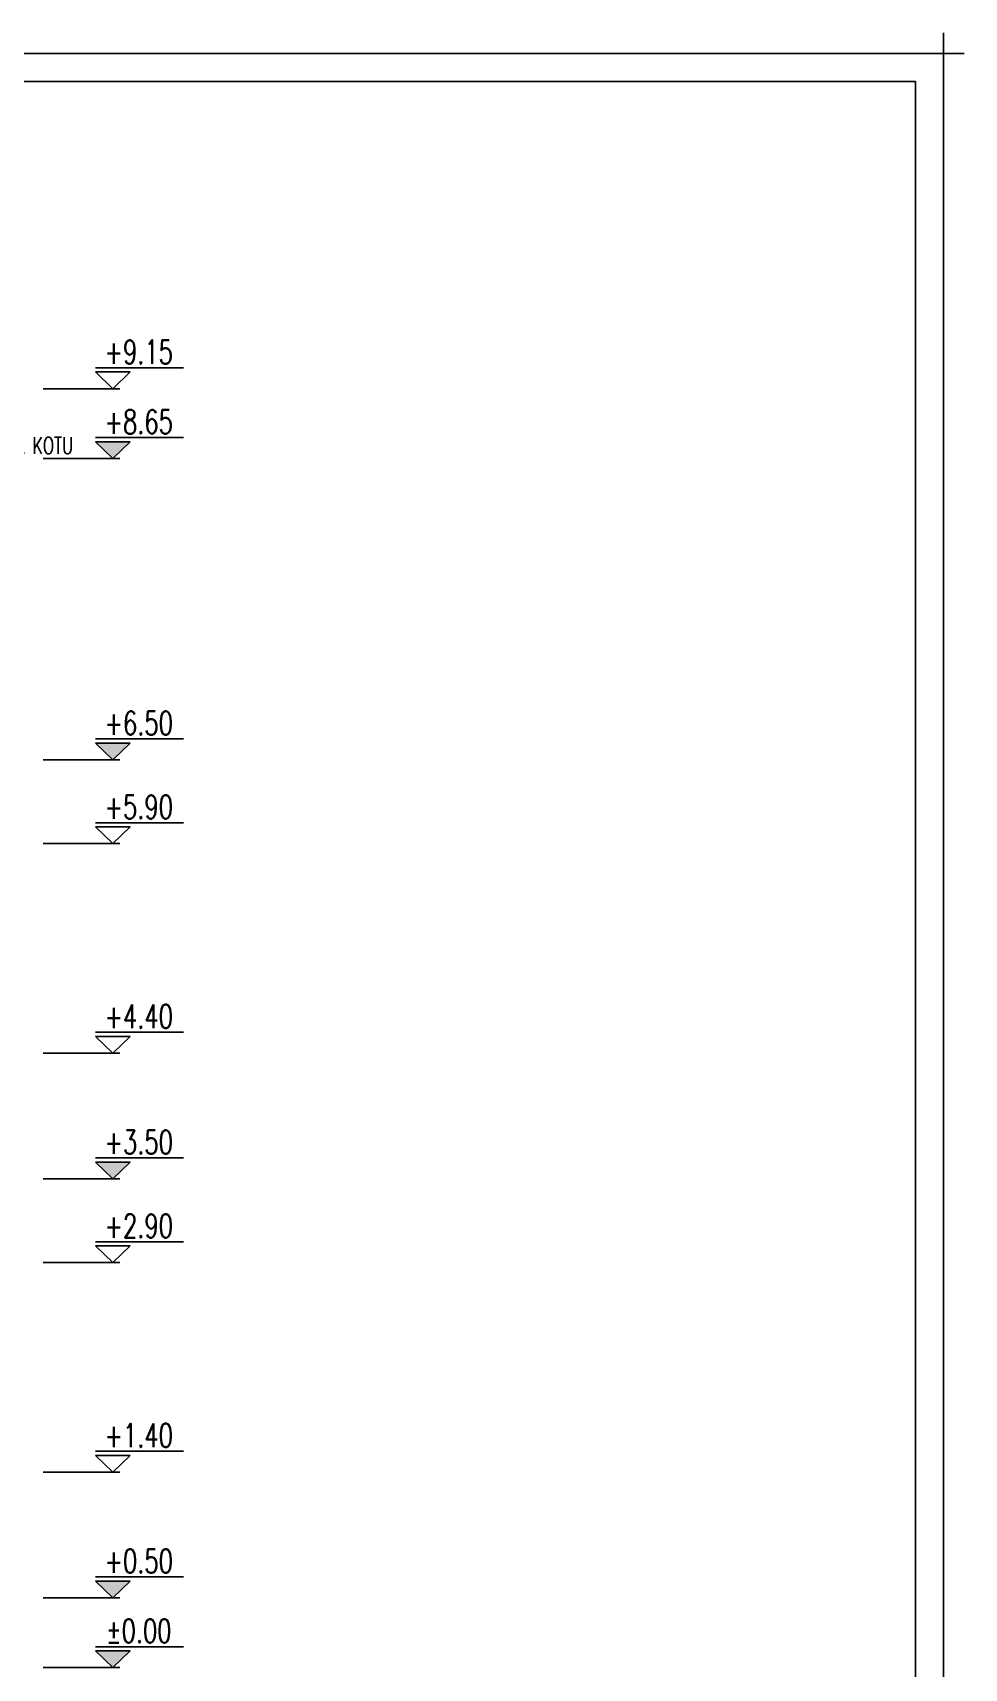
# Model space of a CAD drawing. Extents: x 3907.4 to 3911.57, y -3054.42 to -3053.7.
# Drawn here: x 3909.7397 to 3909.873, y -3053.9307 to -3053.6965 of the extents above; entities that cross this region are included whole.
import ezdxf
from ezdxf.enums import TextEntityAlignment as Align

# ---------------------------------------------------------------- set-up
doc = ezdxf.new("R2010")
doc.units = 0
doc.header["$LTSCALE"] = 2
doc.header["$MEASUREMENT"] = 0
doc.layers.add('TEXT', color=11, linetype='CONTINUOUS')
doc.styles.add('KAPı-PEN', font='simplex.shx', dxfattribs={"width": 0.7, "height": 10})

msp = doc.modelspace()

# ---------------------------------------------------------------- hatches: boundary and pattern name
at = {"layer": 'TEXT'}
for points in [[(3909.74865, -3053.75506), (3909.75365, -3053.75506), (3909.75115, -3053.75746)], [(3909.74865, -3053.79821), (3909.75365, -3053.79821), (3909.75115, -3053.80061)], [(3909.74865, -3053.85821), (3909.75365, -3053.85821), (3909.75115, -3053.86061)], [(3909.74865, -3053.91821), (3909.75365, -3053.91821), (3909.75115, -3053.92061)], [(3909.74865, -3053.92821), (3909.75365, -3053.92821), (3909.75115, -3053.93061)]]:
    msp.add_hatch(color=3, dxfattribs=at).paths.add_polyline_path(points)

# ---------------------------------------------------------------- linework, layer by layer
at = {"layer": 'TEXT', "color": 30}
for p, q in [((3909.87005, -3053.69648), (3909.87005, -3054.05608)), ((3909.31904, -3053.69948), (3909.87305, -3053.69948))]:
    msp.add_line(p, q, dxfattribs=at)
at = {"layer": 'TEXT', "color": 5, "ltscale": 50}
for p, q in [((3909.32604, -3053.70348), (3909.86605, -3053.70348)), ((3909.86605, -3053.70348), (3909.86605, -3054.04908))]:
    msp.add_line(p, q, dxfattribs=at)
at = {"layer": 'TEXT', "color": 3}
for p, q in [((3909.76126, -3053.74446), (3909.74865, -3053.74446)), ((3909.74865, -3053.74506), (3909.75115, -3053.74746)), ((3909.75365, -3053.74506), (3909.74865, -3053.74506)), ((3909.75115, -3053.74746), (3909.75365, -3053.74506)), ((3909.75215, -3053.74746), (3909.74115, -3053.74746)), ((3909.76126, -3053.75446), (3909.74865, -3053.75446)), ((3909.74865, -3053.75506), (3909.75115, -3053.75746)), ((3909.75365, -3053.75506), (3909.74865, -3053.75506)), ((3909.75115, -3053.75746), (3909.75365, -3053.75506)), ((3909.75215, -3053.75746), (3909.74115, -3053.75746)), ((3909.76126, -3053.79761), (3909.74865, -3053.79761)), ((3909.74865, -3053.79821), (3909.75115, -3053.80061)), ((3909.75365, -3053.79821), (3909.74865, -3053.79821)), ((3909.75115, -3053.80061), (3909.75365, -3053.79821)), ((3909.75215, -3053.80061), (3909.74115, -3053.80061)), ((3909.76126, -3053.80961), (3909.74865, -3053.80961)), ((3909.74865, -3053.81021), (3909.75115, -3053.81261)), ((3909.75365, -3053.81021), (3909.74865, -3053.81021)), ((3909.75115, -3053.81261), (3909.75365, -3053.81021)), ((3909.75215, -3053.81261), (3909.74115, -3053.81261)), ((3909.76126, -3053.83961), (3909.74865, -3053.83961)), ((3909.74865, -3053.84021), (3909.75115, -3053.84261)), ((3909.75365, -3053.84021), (3909.74865, -3053.84021)), ((3909.75115, -3053.84261), (3909.75365, -3053.84021)), ((3909.75215, -3053.84261), (3909.74115, -3053.84261)), ((3909.76126, -3053.85761), (3909.74865, -3053.85761)), ((3909.74865, -3053.85821), (3909.75115, -3053.86061)), ((3909.75365, -3053.85821), (3909.74865, -3053.85821)), ((3909.75115, -3053.86061), (3909.75365, -3053.85821)), ((3909.75215, -3053.86061), (3909.74115, -3053.86061)), ((3909.76126, -3053.86961), (3909.74865, -3053.86961)), ((3909.74865, -3053.87021), (3909.75115, -3053.87261)), ((3909.75365, -3053.87021), (3909.74865, -3053.87021)), ((3909.75115, -3053.87261), (3909.75365, -3053.87021)), ((3909.75215, -3053.87261), (3909.74115, -3053.87261)), ((3909.76126, -3053.89961), (3909.74865, -3053.89961)), ((3909.74865, -3053.90021), (3909.75115, -3053.90261)), ((3909.75365, -3053.90021), (3909.74865, -3053.90021)), ((3909.75115, -3053.90261), (3909.75365, -3053.90021)), ((3909.75215, -3053.90261), (3909.74115, -3053.90261)), ((3909.76126, -3053.91761), (3909.74865, -3053.91761)), ((3909.74865, -3053.91821), (3909.75115, -3053.92061)), ((3909.75365, -3053.91821), (3909.74865, -3053.91821)), ((3909.75115, -3053.92061), (3909.75365, -3053.91821)), ((3909.75215, -3053.92061), (3909.74115, -3053.92061)), ((3909.76126, -3053.92761), (3909.74865, -3053.92761)), ((3909.74865, -3053.92821), (3909.75115, -3053.93061)), ((3909.75365, -3053.92821), (3909.74865, -3053.92821)), ((3909.75115, -3053.93061), (3909.75365, -3053.92821)), ((3909.75215, -3053.93061), (3909.74115, -3053.93061))]:
    msp.add_line(p, q, dxfattribs=at)

# ---------------------------------------------------------------- texts
at = {"layer": 'TEXT', "color": 1, "style": 'KAPı-PEN', "width": 0.7}
msp.add_text('MAHYA KOTU', height=0.0024, dxfattribs=at).set_placement((3909.73128, -3053.7568))
at = {"layer": 'TEXT', "color": 3, "style": 'KAPı-PEN', "width": 0.7}
for tag, text, p in [('+9.15', '+0.50', (3909.75485, -3053.7439)), ('+8.65', '+8.65', (3909.75485, -3053.7539)), ('+6.50', '+6.50', (3909.75485, -3053.79705)), ('+5.90', '+0.50', (3909.75485, -3053.80905)), ('+4.40', '+0.50', (3909.75485, -3053.83905)), ('+3.50', '+3.50', (3909.75485, -3053.85705)), ('+2.90', '+0.50', (3909.75485, -3053.86905)), ('+1.40', '+0.50', (3909.75485, -3053.89905)), ('+0.50', '+0.50', (3909.75485, -3053.91705)), ('±0.00', '±0.00', (3909.75485, -3053.92705))]:
    msp.add_attdef(tag, text=text, height=0.0034, dxfattribs=at).set_placement(p, align=Align.CENTER)

doc.saveas('drawing.dxf')
